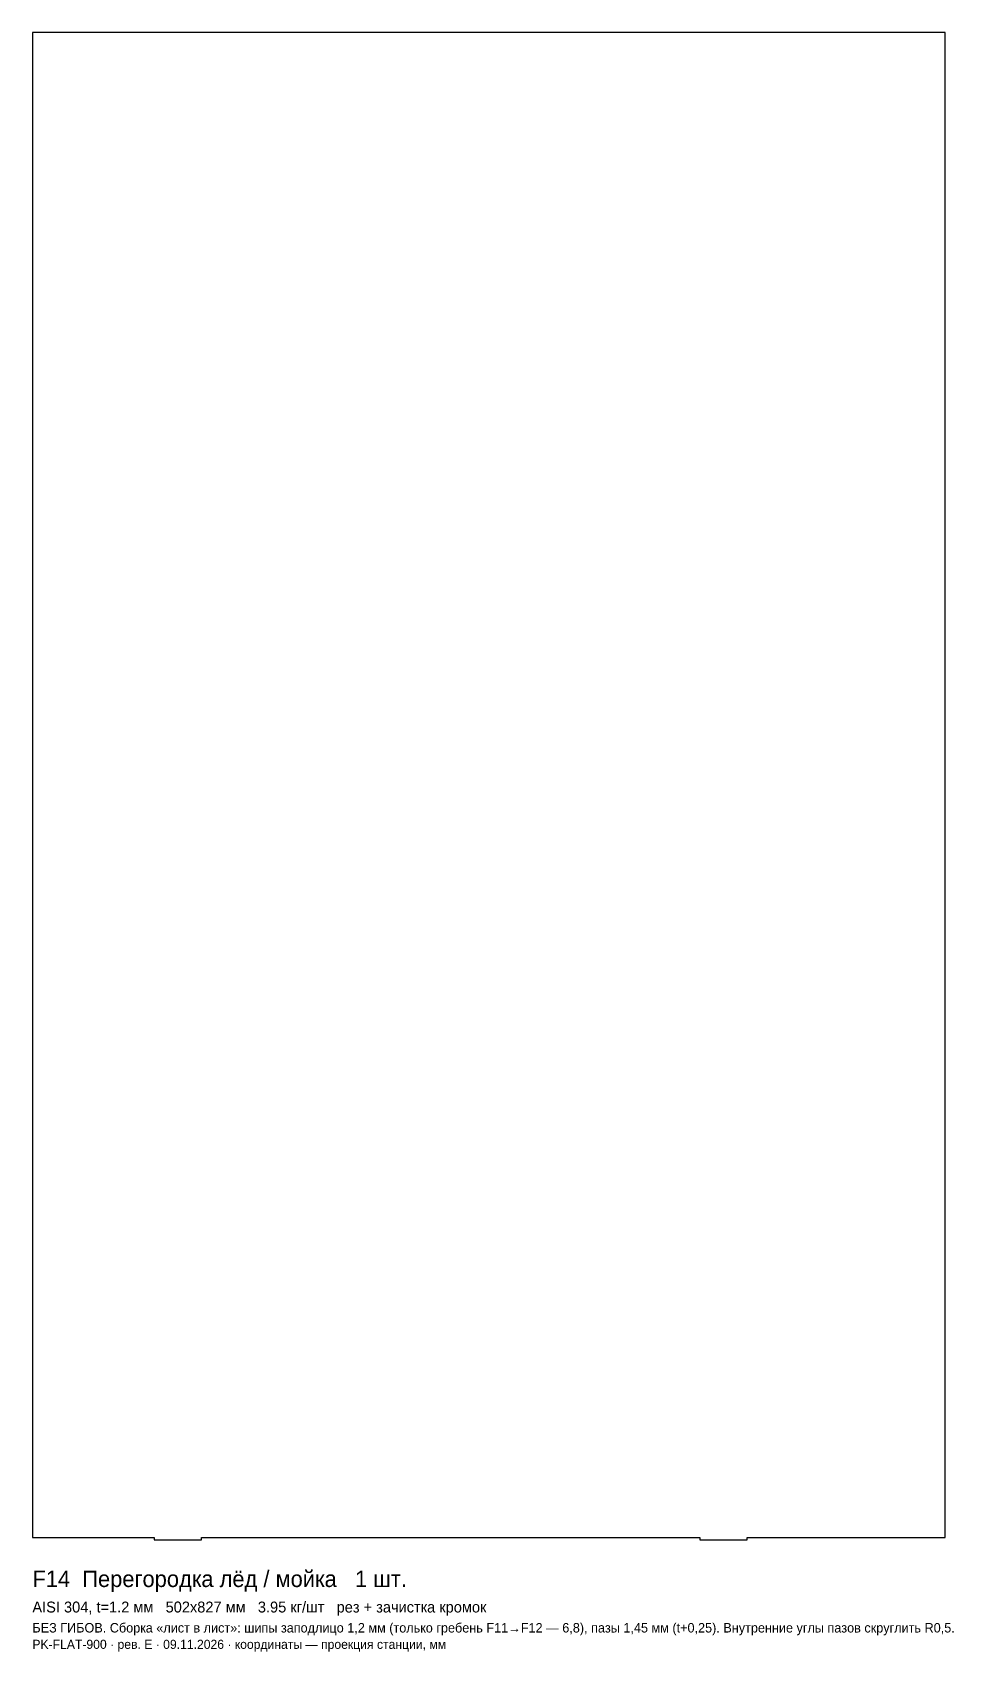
# Model space of a CAD drawing. Header units: millimetres. Extents: x 0 to 507, y -63 to 828.
import ezdxf

# ---------------------------------------------------------------- set-up
doc = ezdxf.new("R2010")
doc.units = ezdxf.units.MM
doc.layers.add('CUT', color=7, linetype='Continuous')
doc.layers.add('INFO', color=3, linetype='Continuous')

msp = doc.modelspace()

# ---------------------------------------------------------------- linework, layer by layer
at = {"layer": 'CUT'}
msp.add_lwpolyline([(67, 0), (67, -1.2), (93, -1.2), (93, 0), (367, 0), (367, -1.2), (393, -1.2), (393, 0), (502, 0), (502, 827.6), (0, 827.6), (0, 0)], close=True, dxfattribs=at)

# ---------------------------------------------------------------- texts
at = {"layer": 'INFO'}
for s, height, p in [('F14  Перегородка лёд / мойка   1 шт.', 9, (0, -27.2)), ('AISI 304, t=1.2 мм   502x827 мм   3.95 кг/шт   рез + зачистка кромок', 6, (0, -41.2)), ('БЕЗ ГИБОВ. Сборка «лист в лист»: шипы заподлицо 1,2 мм (только гребень F11→F12 — 6,8), пазы 1,45 мм (t+0,25). Внутренние углы пазов скруглить R0,5.', 5.2, (0, -52.2)), ('PK-FLAT-900 · рев. E · 09.11.2026 · координаты — проекция станции, мм', 5, (0, -61.2))]:
    msp.add_text(s, height=height, dxfattribs=at).set_placement(p)

doc.saveas('drawing.dxf')
